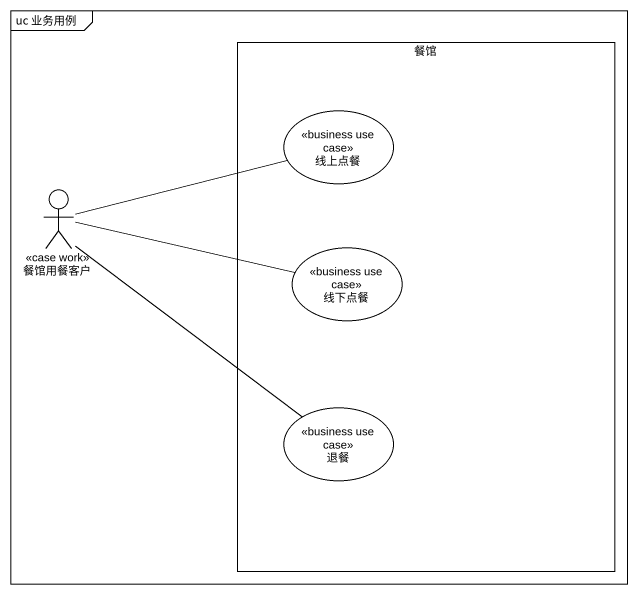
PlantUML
@startuml
mainframe uc 业务用例
rectangle 餐馆 {
  usecase 线上点餐 <<business use case>>
  usecase 线下点餐 <<business use case>>
  usecase 退餐 <<business use case>>
}
actor 餐馆用餐客户 <<case work>>
餐馆用餐客户 -right- 线上点餐
餐馆用餐客户 -right- 线下点餐
餐馆用餐客户 -- 退餐
@enduml
